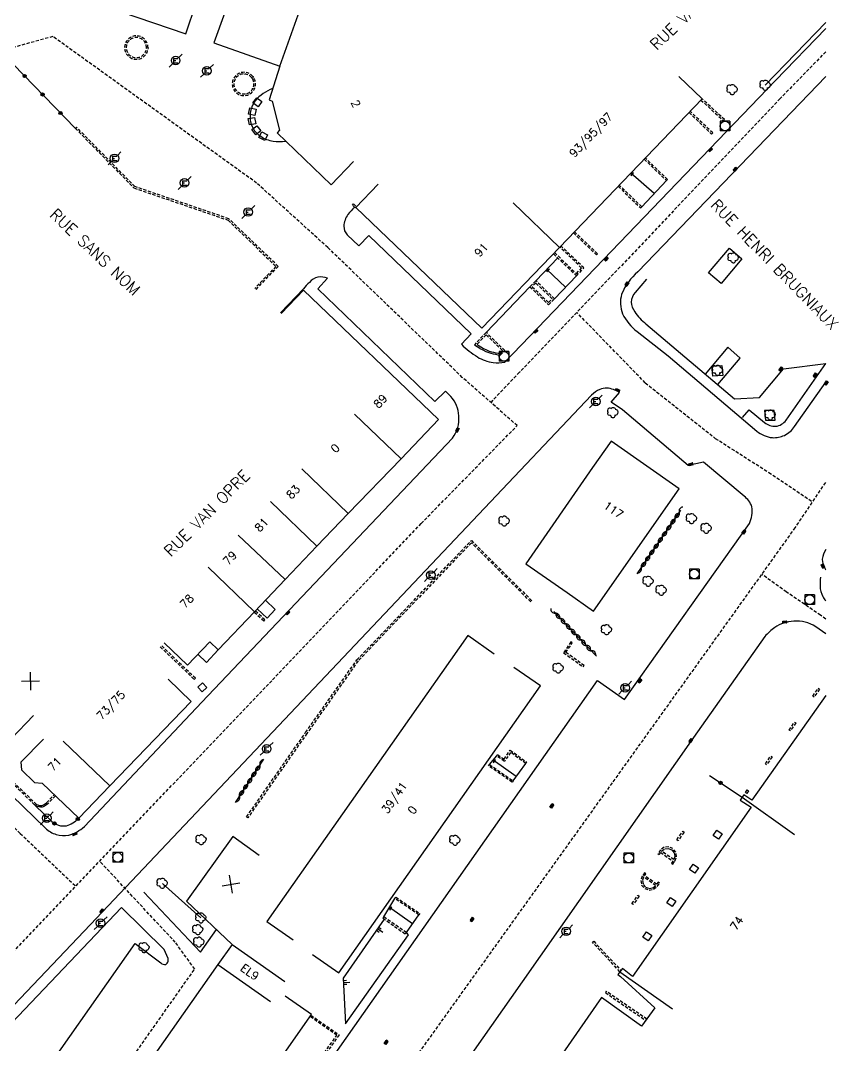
# Model space of a CAD drawing. Header units: millimetres. Extents: x 185000 to 186002, y 127000 to 128000.
# Drawn here: x 185875 to 186002, y 127699.4 to 127858.5 of the extents above; entities that cross this region are included whole.
import ezdxf
from ezdxf.enums import TextEntityAlignment as Align

# ---------------------------------------------------------------- set-up
doc = ezdxf.new("R2010")
doc.units = ezdxf.units.MM
doc.linetypes.add('DASHED', pattern=[0.75, 0.5, -0.25])
doc.layers.get('0').update_dxf_attribs({"linetype": 'CONTINUOUS'})
for name, color, linetype in [('W0001', 6, 'DASHED'), ('W0008', 7, 'CONTINUOUS'), ('W0100', 7, 'CONTINUOUS'), ('W0112', 1, 'DASHED'), ('W0211', 2, 'CONTINUOUS'), ('W0300', 7, 'CONTINUOUS'), ('W0302', 3, 'CONTINUOUS'), ('W0310', 3, 'CONTINUOUS'), ('W0322', 7, 'CONTINUOUS'), ('W0334', 7, 'CONTINUOUS'), ('W0400', 7, 'CONTINUOUS'), ('W0420', 7, 'CONTINUOUS'), ('W0471', 7, 'CONTINUOUS'), ('W0984', 7, 'CONTINUOUS'), ('W0989', 7, 'CONTINUOUS'), ('W0991', 7, 'CONTINUOUS'), ('W1102', 7, 'CONTINUOUS')]:
    doc.layers.add(name, color=color, linetype=linetype)
doc.styles.get("Standard").update_dxf_attribs({"font": 'romans.shx', "width": 0.85})

# ---------------------------------------------------------------- blocks, each defined once
blk = doc.blocks.new('t322o')
at = {"color": 0, "linetype": 'Continuous'}
for radius in [0.25, 0.150337]:
    blk.add_circle((0, 0), radius, dxfattribs=at)
blk = doc.blocks.new('t310o')
at = {"color": 0, "linetype": 'Continuous'}
for centre, start, end in [((-0.4999987064074958, 0.3750017247803044), 216.8699, 323.1304), ((0.5000012935925042, -0.3749982752196956), 36.8699, 143.1303)]:
    blk.add_arc(centre, 0.625, start, end, dxfattribs=at)
blk = doc.blocks.new('t211o')
at = {"color": 0, "linetype": 'Continuous'}
for p, q in [((-0.2886658000061288, 0.5), (-0.2886658000061288, 0)), ((0, 1), (0, 0)), ((0.2886658000061288, 0.5), (0.2886658000061288, 0))]:
    blk.add_line(p, q, dxfattribs=at)
blk = doc.blocks.new('T400')
for p, q in [((-0.15, 0.3), (0.15, 0.3)), ((-0.15, -0.25), (-0.15, 0.3)), ((-0.15, 0.15), (0.15, 0.15)), ((-0.15, 0), (0.15, 0)), ((0.15, 0.3), (0.15, -0.25)), ((-0.15, -0.15), (0.15, -0.15)), ((-0.15, -0.25), (-0.15, -0.3)), ((-0.15, -0.3), (0.15, -0.3)), ((0.15, -0.3), (0.15, -0.25))]:
    blk.add_line(p, q)
blk = doc.blocks.new('T420')
for p, q in [((0.7499999999708962, 0.75), (-0.7500000000291038, 0.75)), ((-0.7500000000291038, 0.75), (-0.7500000000291038, -0.75)), ((0.75, 0.75), (0.75, -0.75)), ((0.7499999999708962, -0.75), (-0.7500000000291038, -0.75))]:
    blk.add_line(p, q)
blk.add_ellipse((0, 0), major_axis=(-0.5303300858918937, 0.5303300858918937), ratio=0.9999999999925214, start_param=3.926990816990981, end_param=10.21017612417057)
blk = doc.blocks.new('T300')
for p, q in [((-0.7999991999999999, 0.5142852), (-0.8571420000000001, 0.3428568)), ((-0.8571420000000001, 0.3428568), (-0.8571420000000001, 0.1714284)), ((-0.8571420000000001, 0.1714284), (-0.7428564, 0.05714279999999999)), ((-0.6857135999999999, 0.6285708), (-0.7999991999999999, 0.5142852)), ((-0.7999991999999999, -0.05714279999999999), (-0.7428564, 0.05714279999999999)), ((-0.7428564, 0.05714279999999999), (-0.6857135999999999, 0.1142856)), ((-0.5714279999999999, 0.6857135999999999), (-0.6857135999999999, 0.6285708)), ((-0.4571423999999999, 0.6857135999999999), (-0.5714279999999999, 0.6857135999999999)), ((-0.285714, 0.6285708), (-0.4571423999999999, 0.6857135999999999)), ((-0.285714, 0.6285708), (-0.1714284, 0.7428564)), ((-0.2285712, 0.5714279999999999), (-0.285714, 0.6285708)), ((-0.1714284, 0.7428564), (-0.05714279999999999, 0.7999991999999999)), ((-0.05714279999999999, 0.7999991999999999), (0.05714279999999999, 0.7999991999999999)), ((0.05714279999999999, 0.7999991999999999), (0.2285712, 0.7428564)), ((0.2285712, 0.7428564), (0.3428568, 0.6285708)), ((0.3428568, 0.6285708), (0.3999996, 0.5142852)), ((0.4571423999999999, 0.4571423999999999), (0.3428568, 0.4571423999999999)), ((0.3999996, 0.5142852), (0.3999996, 0.4571423999999999)), ((0.5714279999999999, 0.3999996), (0.4571423999999999, 0.4571423999999999)), ((0.5714279999999999, 0.3999996), (0.6857135999999999, 0.285714)), ((0.6857135999999999, 0.285714), (0.7428564, 0.1714284)), ((0.7428564, 0.05714279999999999), (0.6857135999999999, -0.1714284)), ((0.7428564, 0.1714284), (0.7428564, 0.05714279999999999)), ((-0.7999991999999999, -0.1714284), (-0.7999991999999999, -0.05714279999999999)), ((-0.7999991999999999, -0.2285712), (-0.7999991999999999, -0.1714284)), ((-0.7428564, -0.3428568), (-0.7999991999999999, -0.2285712)), ((-0.6857135999999999, -0.3999996), (-0.7428564, -0.3428568)), ((-0.5142852, -0.4571423999999999), (-0.6857135999999999, -0.3999996)), ((-0.3999996, -0.4571423999999999), (-0.5142852, -0.4571423999999999)), ((-0.3999996, -0.4571423999999999), (-0.3428568, -0.4571423999999999)), ((-0.3428568, -0.4571423999999999), (-0.3428568, -0.3999996)), ((-0.3428568, -0.5142852), (-0.3428568, -0.4571423999999999)), ((-0.285714, -0.6285708), (-0.3428568, -0.5142852)), ((-0.1714284, -0.7428564), (-0.285714, -0.6285708)), ((-0.05714279999999999, -0.7999991999999999), (-0.1714284, -0.7428564)), ((0.05714279999999999, -0.7999991999999999), (-0.05714279999999999, -0.7999991999999999)), ((0.1714284, -0.7428564), (0.05714279999999999, -0.7999991999999999)), ((0.2285712, -0.6857135999999999), (0.1714284, -0.7428564)), ((0.285714, -0.4571423999999999), (0.2285712, -0.4571423999999999)), ((0.285714, -0.6285708), (0.2285712, -0.6857135999999999)), ((0.4571423999999999, -0.3999996), (0.285714, -0.4571423999999999)), ((0.3428568, -0.5142852), (0.285714, -0.6285708)), ((0.3428568, -0.5142852), (0.3428568, -0.4571423999999999)), ((0.5714279999999999, -0.3428568), (0.4571423999999999, -0.3999996)), ((0.6285708, -0.285714), (0.5714279999999999, -0.3428568)), ((0.6857135999999999, -0.1714284), (0.6285708, -0.285714))]:
    blk.add_line(p, q)
blk = doc.blocks.new('T471')
for p, q in [((-0.333334, 0.333334), (-0.333334, -0.333334)), ((-0.333334, 0.333334), (0.333334, 0.333334)), ((-0.333334, 0), (0, 0)), ((0.500001, 0.500001), (1.000002, 1.000002)), ((-0.500001, -0.500001), (-1.000002, -1.000002)), ((-0.333334, -0.333334), (0.333334, -0.333334))]:
    blk.add_line(p, q)
blk.add_ellipse((0, 0), major_axis=(0.4714054636000732, 0.4714054636000732), ratio=1, start_param=5.497787143782138, end_param=11.78097245096172)
blk = doc.blocks.new('t112o')
at = {"color": 0, "linetype": 'Continuous'}
for p, q in [((-0.5, 0.5), (0.5, 0.5)), ((-0.5, -0.5), (-0.5, 0.5)), ((0.5, 0.5), (0.5, -0.5)), ((0.5, -0.5), (-0.5, -0.5))]:
    blk.add_line(p, q, dxfattribs=at)
blk = doc.blocks.new('t991o')
at = {"color": 0, "linetype": 'Continuous'}
for p, q in [((-1, 1), (1, -1)), ((-1, -1), (1, 1))]:
    blk.add_line(p, q, dxfattribs=at)

msp = doc.modelspace()

# ---------------------------------------------------------------- linework, layer by layer
at = {"layer": 'W0001'}
for points in [[(185824.6780115964, 127662.2514595553), (185889.344916495, 127730.1468498421), (185914.1517971923, 127756.1462004184), (185937.2083161956, 127780.3961756451), (185952.1165881454, 127795.5976536214), (185943.6061988683, 127803.0777450916), (185922.7225466415, 127823.225733737), (185911.6771456772, 127833.2394060082), (185880.0498799115, 127855.9812975061), (185864.2966031703, 127851.577695545)], [(186000, 127853.5927092385), (185992.9181782113, 127846.3295660811), (185968.111297514, 127820.2095679868), (185952.478735743, 127803.861947128), (185948.017864883, 127799.2001709582)], [(185972.00277106, 127802.2164794129), (185961.3674055449, 127813.1571993067)], [(185972.00277106, 127802.2164794129), (185982.872671217, 127793.6182837222), (185991.1760596292, 127788.3386970384), (185997.9776287529, 127783.7670564139)], [(185814.2745725159, 127790.5872458623), (185817.5947606058, 127787.8001969242), (185845.0945825431, 127761.4567521411), (185874.9811812151, 127732.3130173055), (185883.594462399, 127724.1093052003)], [(185759.8141832448, 127445.181464976), (185782.1824321813, 127475.760158955), (185800.5609243175, 127502.0728586523), (185808.994355246, 127514.9509821842), (185815.9161312525, 127525.0467831053), (185846.546984337, 127568.132826782), (185868.5057241369, 127600.0101494098), (185877.1778374216, 127612.7292779831), (185899.2161380069, 127645.0040657162), (185918.5493718892, 127672.6681705489), (185995.121286389, 127779.5174638442), (186000, 127786.7758882448)], [(186000, 127765.578495938), (185999.1775064204, 127766.1644210781), (185993.893521895, 127769.7847105759), (185990.0964842774, 127772.5057996056)], [(185877.4859319805, 127676.4217175965), (185902.0659114295, 127711.2590043557), (185899.056498454, 127715.4075779743), (185887.3153452094, 127728.0159525188)]]:
    msp.add_lwpolyline(points, dxfattribs=at)
at = {"layer": 'W0008', "flags": 128}
for points in [[(185926.8619107067, 127829.5120404309, 0.03802669625570951), (185925.8591, 127828.3428, 0.1549), (185925.2135, 127826.5526, 0.1999), (185925.7351, 127825.2094), (185927.5529, 127823.5071), (185929.1179, 127825.106), (185944.9862, 127809.8543), (185943.4639, 127808.2076, 0.0501), (185945.9629, 127806.2409, 0.1059), (185948.3842, 127805.3783, 0.0488), (185950.1858, 127805.4199), (185992.2146, 127849.1519), (186000, 127857.2385354988)], [(186000, 127849.7545655326), (185970.8447, 127819.4586, 0.117), (185968.3264, 127815.9775, 0.1679), (185968.4825, 127812.9437, 0.1193), (185970.7572, 127810.1947), (185975.5457421199, 127806.4016588259)], [(185914.177, 127847.9229, 0.1204), (185911.4461, 127845.9866, 0.1237), (185910.7009, 127844.0597, 0.138), (185910.9699, 127842.0125, 0.1384), (185912.31, 127840.484, 0.1101), (185914.2319, 127839.7339, 0.0592), (185916.1789, 127839.7484)], [(185820.0709, 127790.1182), (185878.8916, 127733.1119, 0.1182), (185880.5783, 127732.1492, 0.1232), (185882.5088, 127732.0348, 0.1095), (185884.9468, 127733.3732), (185903.185, 127752.6767), (185942.0614, 127793.6654, 0.2067), (185943.0381, 127797.0925, 0.1788), (185941.8253, 127800.1067), (185940.9976, 127800.9367), (185939.3226, 127799.3428), (185921.2043, 127816.832), (185922.7024, 127818.4539, 0.12), (185921.1528, 127818.6391, 0.1325), (185919.8786, 127817.8253, 0.0225), (185918.9291, 127816.7981), (185915.3834231297, 127813.0920085275)], [(185975.5457421199, 127806.4016588259), (185989.3028, 127794.7497, 0.1557), (185991.7284, 127793.7289, 0.131), (185993.5965, 127794.0792, 0.1264), (185995.1838, 127795.4634), (186000, 127802.3193085111)], [(185968.4598, 127798.0313), (185966.7301, 127799.2199), (185967.9847, 127800.7258, 0.1166), (185966.0277, 127801.4254, 0.102), (185964.9576, 127801.211, 0.1059), (185963.6572, 127800.2942), (185946.1225, 127781.7768), (185885.8883, 127718.1782), (185829.4436, 127658.837, 0.1269000000008224), (185828.2723, 127657.0244, 0.1006772738097678), (185828.525, 127655.0219, 0.1427), (185829.1485, 127654.161), (185855.1037530146, 127635.7297082341)], [(185855.1037530146, 127635.7297082341), (185871.0425, 127624.3179, 0.1674), (185873.3683, 127623.8493, 0.0304), (185875.5535, 127624.1423), (185892.0899, 127647.7035), (185893.3051, 127646.8366), (185894.256, 127646.8208), (185895.8577, 127649.073), (185895.8342, 127649.0699), (185894.6523, 127656.5109), (185964.5826, 127756.028), (185968.7991, 127753.0853), (185988.1628, 127780.3818, 0.1504), (185988.5634, 127782.9906, 0.1435), (185987.338, 127784.6527), (185981.013, 127789.939), (185978.6665, 127789.3908), (185968.4598, 127798.0313)], [(186000, 127776.375651344, 0.1201471085901689), (185999.4777, 127774.8808, 0.1531), (185999.9517, 127773.2866, 0.004559583881265134), (186000, 127773.2173187946)], [(185999.1859, 127772.0526, 0.0393), (185999.1261, 127770.6725, 0.1046), (185999.5645, 127769.0482, 0.05556165862529513), (186000, 127768.3950860021)], [(186000, 127763.2760140221), (185998.4722, 127764.371, 0.1705), (185995.034, 127765.2325, 0.1339), (185992.0979, 127764.2698, 0.0516), (185990.5616, 127762.8715), (185979.4996, 127747.1949), (185952.8829, 127709.2513), (185921.6441, 127664.7926), (185888.4681, 127617.6328, 0.1845), (185887.748, 127614.7063, 0.1781), (185888.8752, 127612.4767), (185906.036445741, 127597.2720714453)], [(185869.8280477329, 127682.5518000362), (185892.8016, 127715.2026), (185896.8225, 127712.2109, 0.223), (185897.5744, 127711.9698, 0.2243), (185897.938, 127712.4596, 0.1711), (185897.9333, 127712.8926), (185897.3469, 127714.2851), (185890.6995, 127720.7867), (185861.5948, 127690.2312), (185861.5832, 127689.4822)]]:
    msp.add_lwpolyline(points, format="xyb", dxfattribs=at)
msp.add_lwpolyline([(185894.1492, 127723.1855), (185902.9747, 127713.8825), (185905.4253353285, 127717.4021652656)], dxfattribs=at)
at = {"layer": 'W0100'}
for p, q in [((185971.461698171, 127829.5571825656), (185975.2945301305, 127833.618392627)), ((185955.017, 127818.0759), (185958.4161204108, 127821.6123995568)), ((185957.9104, 127815.2783), (185961.3168, 127818.8244)), ((185947.8294, 127742.9934), (185948.9359, 127744.3269)), ((185951.503, 127740.4435), (185953.4366, 127743.1518)), ((185931.403, 127719.3688), (185933.1506, 127722.2066)), ((185934.9153, 127716.9069), (185936.8591, 127719.6824))]:
    msp.add_line(p, q, dxfattribs=at)
at = {"layer": 'W0100', "flags": 128}
for points in [[(185882.0794692513, 127868.0431197337), (185880.4622, 127863.3119), (185890.6396, 127859.8068), (185900.6837, 127856.3996), (185902.3009692513, 127861.1308197337)], [(185906.72624007, 127859.7055020356), (185905.0603, 127854.9912), (185915.2881, 127851.3769), (185913.6101, 127846.135), (185914.0872, 127845.9421), (185915.2063, 127841.4365), (185914.8578, 127841.0223), (185923.2595, 127832.9643), (185926.7204528921, 127836.5728738289)], [(185930.5367423487, 127833.0652083936), (185927.0752, 127829.4572), (185946.6344, 127810.692), (185958.7088, 127823.2544), (185980.8122, 127846.2949), (185977.2040525389, 127849.7562973911)], [(185897.3271400856, 127761.8986510365), (185900.9349160707, 127758.4368664618), (185904.3967006454, 127762.0446424469), (185905.6955, 127760.7984), (185911.3485, 127766.6898), (185916.1014, 127771.7377), (185921.0385, 127776.8775), (185925.9056, 127781.9393), (185934.0876, 127790.4555), (185939.9292, 127796.5284), (185918.9538, 127816.5959), (185915.4973203514, 127812.9830412373)], [(185959.8787565431, 127769.6931750428), (185963.9727, 127766.8227), (185977.2577, 127785.7701), (185966.6867, 127793.1706), (185963.8191802408, 127789.0745860314)], [(185948.5720728594, 127760.138673754), (185944.4822706206, 127763.0150460608), (185913.2768270505, 127718.6452359808), (185917.3666292893, 127715.7688636739)], [(185871.2262343719, 127756.2444198983), (185867.754, 127752.6467), (185873.5969434422, 127747.0075536443), (185877.0691778141, 127750.6052735426)], [(185878.5766428141, 127746.9366898538), (185875.088884162, 127743.3540177247), (185875.1826, 127742.1514), (185877.1945, 127740.1928), (185878.3992, 127740.1314), (185884.1018, 127734.6692), (185888.9084, 127739.7124), (185901.5354, 127752.7644), (185897.9418434174, 127756.2409429795)], [(186000, 127753.6866131915), (185988.5300890566, 127737.471671935), (185987.2909, 127738.3169), (185987.0166, 127737.9226), (185986.7142, 127737.4714), (185988.4259, 127736.378), (185970.0259, 127710.1132), (185968.4497, 127711.3449), (185968.0596, 127710.8393), (185967.7402, 127710.4228), (185968.1364720516, 127710.1178927008), (185973.4856988477, 127705.2269120963), (185971.4349, 127702.373), (185965.2183, 127706.8402), (185956.5955846976, 127694.4999691809), (185947.4622, 127681.5686), (185951.5419463917, 127678.6779825263)], [(185912.0600920547, 127728.9051956855), (185907.9963, 127731.8182), (185900.8024738853, 127721.7824395781), (185907.8740275714, 127715.0819694598), (185905.6801, 127711.9795), (185879.3741, 127674.5447), (185872.9884, 127679.0492), (185870.4671725549, 127675.4750403605), (185858.4866, 127686.8654), (185832.1998, 127659.2165), (185832.4158, 127656.8207), (185847.155, 127646.2272), (185850.0731257508, 127650.2873160208)]]:
    msp.add_lwpolyline(points, dxfattribs=at)
at = {"layer": 'W0100'}
for points in [[(185973.3781141507, 127831.5877875963), (185969.7605, 127834.77465), (185969.7857710831, 127834.3754490827), (185970.1597009173, 127834.7999210831), (185969.7605, 127834.77465)], [(185959.6136, 127817.05135), (185956.7165602054, 127819.8441497784), (185956.7238871274, 127819.4442168888), (185957.116493095, 127819.8514767004), (185956.7165602054, 127819.8441497784)], [(185963.8191802408, 127789.0745860314), (185953.4624255495, 127774.1438989666), (185959.8787565431, 127769.6931750428)], [(185905.6955, 127760.7984), (185903.8736, 127758.8229), (185902.5364502233, 127760.1059409898)], [(185920.351183421, 127713.5383212441), (185924.4432, 127710.6651), (185955.714, 127755.2007), (185951.621983421, 127758.0739212441)], [(185951.9878683761, 127741.1226316834), (185948.38265, 127743.66015), (185948.4511489834, 127743.2660587805), (185948.7767412195, 127743.7286489834), (185948.38265, 127743.66015)], [(185935.8872, 127718.29465), (185932.2768, 127720.7877), (185932.3488303671, 127720.394238914), (185932.670261086, 127720.8597303672), (185932.2768, 127720.7877)], [(185888.769697859, 127668.059979489), (185892.8656, 127665.1923), (185920.1823, 127704.2087), (185916.086397859, 127707.076379489)]]:
    msp.add_lwpolyline(points, dxfattribs=at)
at = {"layer": 'W0112'}
for points in [[(185894.821695103, 127854.2018730683), (185894.8087168364, 127854.0338120521, -43.10408002614923)], [(185911.098354958, 127849.7514436121), (185911.2037275403, 127849.6084046629, -40.618751457211)]]:
    msp.add_lwpolyline(points, format="xyb", close=True, dxfattribs=at)
for points in [[(185894.571974692, 127854.2151321771), (185894.5599214811, 127854.0590500955, -40.02434600880297), (185894.571974692, 127854.2151321771, -40.02434600880297)], [(185910.9008639603, 127849.5980222096), (185910.9986576419, 127849.4652713065, -37.70175598951805), (185910.9008639603, 127849.5980222096, -37.70175598951805)]]:
    msp.add_lwpolyline(points, format="xyb", dxfattribs=at)
for points in [[(185980.6390899989, 127846.114450794), (185984.1433474052, 127842.8947083635), (185984.312492733, 127843.0788003462), (185980.8122, 127846.2949)], [(185978.7939986911, 127844.1911346401), (185982.3035939173, 127840.8242811811), (185982.4766637868, 127841.0046885542), (185978.9670685607, 127844.3715420131)], [(185911.591836806, 127816.7194796865), (185915.0238223725, 127820.3067361983), (185907.3736048761, 127827.6979383643), (185892.7804975905, 127832.6846473604), (185883.7240587452, 127841.8948821147), (185883.5458, 127841.7196), (185892.6437, 127832.4672), (185907.24, 127827.4794), (185914.6712, 127820.2998), (185911.4111938679, 127816.892303669)], [(185971.8350581147, 127836.9371614798), (185975.2945301305, 127833.618392627), (185975.4676, 127833.7988), (185972.0081279842, 127837.1175688528)], [(185967.796244351, 127832.7271173905), (185971.2886283014, 127829.3767751926), (185971.461698171, 127829.5571825656), (185967.9693142205, 127832.9075247635)], [(185927.0752, 127829.4572), (185926.986, 127829.3922), (185926.545, 127829.8181), (185926.7186, 127829.998), (185927.1730598447, 127829.5592005262)], [(185960.8599779923, 127825.4967797484), (185964.4242279207, 127822.0774944956), (185964.5972977902, 127822.2579018686), (185961.0330478618, 127825.6771871214)], [(185957.7478990216, 127822.2546631642), (185961.3168, 127818.8244), (185962.4759, 127820.06), (185958.9183618402, 127823.4728464643)], [(185957.9211401833, 127822.4349060556), (185961.3075986453, 127819.1799982312), (185962.1244284495, 127820.0507383796), (185958.7452919706, 127823.2924390913)], [(185954.2198569437, 127768.2428544679), (185945.0092466826, 127777.4208402124), (185927.4268296452, 127759.0674233496), (185919.4896998862, 127747.8316942826), (185910.3142075397, 127734.7239337847), (185910.1094, 127734.8673), (185919.2852, 127747.9755), (185927.2334, 127759.2269), (185945.0051, 127777.7779), (185954.3963197292, 127768.4199445166)], [(185911.3209465499, 127766.6605363798), (185912.8049218251, 127765.2632848326), (185912.9763, 127765.4453), (185911.4923247248, 127766.8425515472)], [(185896.7230397688, 127761.2690744212), (185902.0067107713, 127756.1992112007), (185902.1798, 127756.3796), (185896.8961289976, 127761.4494632204)], [(185880.4651987203, 127738.1524959545), (185879.2474, 127736.8811), (185879.0811, 127736.7521), (185878.9124, 127736.6307), (185878.7387, 127736.5245), (185878.5576, 127736.4413), (185878.3667, 127736.3887), (185878.1215, 127736.3736), (185877.8705, 127736.4091), (185877.6258, 127736.4896), (185877.3996, 127736.6097), (185877.2041, 127736.764), (185869.9354, 127743.7621)], [(185870.1087925655, 127743.9421972466), (185877.3686357635, 127736.9526243265), (185877.5367695607, 127736.8199233296), (185877.7241920207, 127736.7204121119), (185877.9275143899, 127736.6535242871), (185878.1314227095, 127736.6246846642), (185878.325369347, 127736.6366283601), (185878.4716507377, 127736.6769342855), (185878.6209027827, 127736.7455028671), (185878.7739890375, 127736.8390996447), (185878.9314237807, 127736.9523929334), (185879.0796073684, 127737.0673399138), (185880.2846575236, 127738.3254262187)], [(185968.0659690868, 127710.8475548328), (185963.8136, 127715.4073), (185963.9965, 127715.5778), (185968.2207233969, 127711.0481284785)], [(185972.235152819, 127703.4866397911), (185965.9467, 127707.8165), (185965.805, 127707.6106), (185972.0892328076, 127703.2835760503)], [(185920.1079650339, 127704.1025274838), (185924.4656, 127701.0516), (185917.2131, 127690.7442), (185917.0086404082, 127690.888062001), (185924.1169419406, 127700.9905242161), (185919.9645810594, 127703.8977323768)]]:
    msp.add_lwpolyline(points, dxfattribs=at)
for points in [[(185956.9895, 127814.337), (185957.9104, 127815.2783), (185955.017, 127818.0759), (185954.1072, 127817.1446)], [(185956.9852475643, 127814.6901442029), (185957.5558372008, 127815.2733736794), (185955.0220266663, 127817.7232901621), (185954.460982873, 127817.1489880246)], [(185945.9094, 127807.8564), (185946.3434, 127807.5829), (185946.7847, 127807.3291), (185947.2368, 127807.1047), (185947.7034, 127806.9194), (185948.0483, 127806.8148), (185948.4007, 127806.7303), (185948.7587, 127806.6609), (185949.1204, 127806.6016), (185949.484, 127806.5473), (185950.1872, 127807.2466), (185947.2981, 127810.0562), (185945.4791, 127808.1396)], [(185946.0447772108, 127808.0665882798), (185946.4724148622, 127807.7970977321), (185946.9027035894, 127807.549630524), (185947.3386847142, 127807.3332311336), (185947.7859580082, 127807.1556063128), (185948.1137819058, 127807.0561850901), (185948.4536612743, 127806.9746873415), (185948.8027217274, 127806.9070203151), (185949.1590882241, 127806.8485947324), (185949.3967448474, 127806.813103108), (185949.8306571324, 127807.2446088828), (185947.3052265936, 127809.7005465942), (185945.8660891608, 127808.1841910122)], [(185960.4587859184, 127762.0204686166), (185959.3301083036, 127760.3431314285), (185962.3834245317, 127758.1470439391), (185962.5294, 127758.35), (185959.6728, 127760.4046), (185960.6662, 127761.8809)], [(185997.9872, 127753.6129), (185998.848, 127754.8331), (185999.0523, 127754.689), (185998.1915, 127753.4688)], [(185994.314, 127748.356), (185995.1769, 127749.5942), (185995.382, 127749.4512), (185994.5191, 127748.2131)], [(185949.0783918761, 127744.5323168086), (185950.074020672, 127743.8416770501), (185951.0434279263, 127745.2385157368), (185953.5855536801, 127743.3525804801), (185953.4366, 127743.1518), (185951.1017, 127744.884), (185950.1369, 127743.4938), (185948.9359, 127744.3269)], [(185947.8294, 127742.9934), (185951.503, 127740.4435), (185951.3604, 127740.2381), (185947.6869, 127742.788)], [(185991.6982, 127744.1726), (185990.8402, 127742.9575), (185990.636, 127743.1016), (185991.494, 127744.3168)], [(185987.5382, 127738.6585), (185987.8132, 127739.0588), (185988.0192, 127738.9172), (185987.7443, 127738.517)], [(185978.0197, 127732.4958), (185977.0838, 127731.1772), (185976.8799, 127731.3219), (185977.8158, 127732.6405)], [(185974.3904971151, 127729.3494394173), (185976.3013428515, 127728.0198040477), (185976.070218064, 127727.6822365493), (185976.2765, 127727.541), (185976.6085, 127728.0259), (185976.8488, 127728.692), (185976.7371, 127729.3912), (185976.3012, 127729.9493), (185975.6499, 127730.2271), (185974.9454, 127730.1555), (185974.3634, 127729.7521), (185973.9662, 127729.1726), (185974.1724106604, 127729.0312594059)], [(185974.5318394458, 127729.5556526112), (185974.5436115869, 127729.5728277264), (185975.0348242739, 127729.9133005751), (185975.6110794968, 127729.9718667553), (185976.1438410947, 127729.7446271239), (185976.5003985734, 127729.2881124902), (185976.5917625611, 127728.7162082811), (185976.4204745054, 127728.2414060592)], [(185971.8881, 127726.2055), (185971.5151, 127725.6789), (185971.2921, 127724.9947), (185971.4355, 127724.2895), (185971.9081, 127723.7468), (185972.5869, 127723.5078), (185973.2953, 127723.6347), (185973.8489, 127724.0944), (185974.1898, 127724.5888), (185973.9839840572, 127724.730714755), (185973.7684290756, 127724.4180999621), (185971.8698116821, 127725.7471612113), (185972.092107643, 127726.0609978146)], [(185973.611858121, 127724.2225198319), (185971.7322171882, 127725.5382972682), (185971.5502235707, 127724.9799114697), (185971.6673443666, 127724.403945045), (185972.0533270036, 127723.9607102226), (185972.6077270922, 127723.7655104271), (185973.1863154868, 127723.8691564848)], [(185933.2912, 127722.4132), (185936.9998, 127719.8891), (185936.8591, 127719.6824), (185933.1506, 127722.2066)], [(185969.9352, 127721.4103), (185970.8437, 127722.7016), (185971.0482, 127722.5577), (185970.1396, 127721.2665)], [(185931.2595, 127719.1641), (185934.7718, 127716.7022), (185934.9153, 127716.9069), (185931.403, 127719.3688)]]:
    msp.add_lwpolyline(points, close=True, dxfattribs=at)
at = {"layer": 'W0211'}
for points in [[(185931.4969293021, 127718.9976770866), (185925.1329, 127709.8636), (185925.4715, 127702.7517)], [(185925.4715, 127702.7517), (185935.2252, 127716.5885), (185934.9153, 127716.9069)]]:
    msp.add_lwpolyline(points, dxfattribs=at)
at = {"layer": 'W0302', "flags": 128}
for points in [[(186000, 127858.1393598524), (185990.6341, 127848.4033)], [(185897.0511, 127724.5562), (185903.0403474741, 127719.2013063497)]]:
    msp.add_lwpolyline(points, dxfattribs=at)
at = {"layer": 'W0310'}
for p, q in [((185970.7413, 127772.6013), (185977.5013, 127782.4499)), ((185964.4213, 127759.8274), (185957.798243516, 127766.7258952137))]:
    msp.add_line(p, q, dxfattribs=at)
at = {"layer": 'W0310', "flags": 128}
msp.add_lwpolyline([(185908.3798, 127737.1275), (185912.7954, 127743.8165)], dxfattribs=at)
at = {"layer": 'W0322'}
msp.add_line((185981.9648015994, 127741.3012564869), (185987.0166, 127737.9226), dxfattribs=at)
at = {"layer": 'W0322', "flags": 128}
msp.add_lwpolyline([(185883.5458, 127841.7196), (185873.9103, 127851.6726), (185866.6903, 127844.1383), (185867.9722908808, 127837.2282011198)], dxfattribs=at)
msp.add_lwpolyline([(185877.3642, 127736.5785), (185879.9065, 127734.1468, 0.2299), (185882.1438, 127733.5053, 0.1295), (185884.0274, 127734.6481)], format="xyb", dxfattribs=at)
at = {"layer": 'W0334', "flags": 128}
msp.add_lwpolyline([(185987.0075, 127821.465), (185983.7594, 127817.6628), (185981.8332, 127819.3166), (185985.0813, 127823.1188)], close=True, dxfattribs=at)
for points in [[(185972.1679, 127818.3252), (185970.4428, 127816.2612, 0.166), (185969.8276, 127814.7747, 0.1463), (185970.3658, 127813.2562, 0.0743), (185972.1038, 127811.3826), (185985.8491, 127799.7463), (185989.7058, 127799.9623), (185993.4398, 127804.4023), (186000, 127805.231847871)], [(185987.0936, 127796.8624), (185988.1371, 127798.0381), (185990.5254, 127796.0633, 0.1943), (185992.2518, 127795.4868, 0.2117), (185993.8462, 127796.4391), (186000, 127805.2249508124)]]:
    msp.add_lwpolyline(points, format="xyb", dxfattribs=at)
for points in [[(185947.2981, 127810.0562), (185954.1072, 127817.1446)], [(185983.2485170198, 127801.9478644426), (185986.7248, 127806.0542), (185984.8254, 127807.7418), (185981.3098465333, 127803.5890764483)], [(185990.4823, 127797.9485), (185990.672, 127796.4206), (185992.1799, 127796.4358), (185992.0059, 127797.9244), (185990.4823, 127797.9485)], [(185911.7862600526, 127767.1547306674), (185913.3025, 127765.7271), (185914.5731, 127767.0447), (185913.0409574939, 127768.4873038783)]]:
    msp.add_lwpolyline(points, dxfattribs=at)
at = {"layer": 'W0334'}
msp.add_lwpolyline([(185982.4985, 127803.2577), (185982.3187, 127804.7931), (185983.8744, 127804.9118), (185984.0542, 127803.3764)], close=True, dxfattribs=at)
at = {"layer": 'W1102'}
for p, q in [((185915.2881, 127851.3769), (185918.6199801399, 127860.8055040713)), ((185958.7088, 127823.2544), (185951.4990843415, 127830.1840464646)), ((185934.0876, 127790.4555), (185926.8764550181, 127797.3836590665)), ((185925.9056, 127781.9393), (185918.6972584051, 127788.8703757787)), ((185921.0385, 127776.8775), (185913.8266543461, 127783.8049297011)), ((185916.1014, 127771.7377), (185908.820793304, 127778.5928269965)), ((185911.3485, 127766.6898), (185904.1329480299, 127773.6133691494)), ((185888.9084, 127739.7124), (185881.6695676333, 127746.6116250265)), ((185987.0166, 127737.9226), (185995.1805650357, 127732.1476822607)), ((185907.8740275714, 127715.0819694598), (185916.038806818, 127709.3082029373)), ((185905.6801, 127711.9795), (185913.8448792465, 127706.2057334776)), ((185968.0596, 127710.8393), (185976.249773906, 127705.1016130627))]:
    msp.add_line(p, q, dxfattribs=at)

# ---------------------------------------------------------------- block references
at = {"layer": 'W0112'}
for p, rotation in [((185911.8014, 127845.7627), 233.3665443277709), ((185911.0156, 127844.3255), 77.9741036229598), ((185910.9767000001, 127842.8372), 101.0534001299655), ((185911.6222, 127841.431), 307.8000086318057), ((185912.7162, 127840.5126), 152.8391705794689), ((185903.2604, 127754.9672), 313.1575959975973), ((185983.2533, 127732.1330000001), 235.3126689842693), ((185979.5495, 127726.8595), 235.5116567851998), ((185976.0554, 127721.6663), 55.48388075535434), ((185972.3127, 127716.3253), 55.31266898429678)]:
    msp.add_blockref('t112o', p, dxfattribs=dict(at, rotation=rotation))
at = {"layer": 'W0211'}
for p, rotation in [((185930.4387497811, 127717.4789076314), 235.1337313056943), ((185925.1670726319, 127709.14584353), 272.7258133972791)]:
    msp.add_blockref('t211o', p, dxfattribs=dict(at, rotation=rotation))
at = {"layer": 'W0300'}
for p in [(185985.5168, 127847.7345), (185990.6341, 127848.4033), (185985.675, 127821.6232), (185983.2325250331, 127804.1682529846), (185966.9933796973, 127797.6183047889), (185991.4278, 127797.2572), (185950.1244, 127780.7681), (185979.1948, 127781.1674), (185981.4832, 127779.6473), (185972.4628, 127771.4373), (185974.5064, 127770.0375), (185966.0012, 127763.9124), (185958.5014, 127757.9539), (185903.0792, 127731.316), (185942.4895, 127731.2433), (185897.0511, 127724.5562), (185903.0403474741, 127719.2013063497), (185902.5642139974, 127717.3534564213), (185902.7399, 127715.4372), (185894.2316, 127714.592)]:
    msp.add_blockref('T300', p, dxfattribs=at)
at = {"layer": 'W0310'}
for p, rotation in [((185977.2775412474, 127782.1239073297), 55.53460861847203), ((185975.9702929979, 127780.2193858638), 55.53460861847203), ((185976.6239171226, 127781.1716465967), 55.53460861847203), ((185975.3166688732, 127779.2671251308), 55.53460861847203), ((185974.0094206237, 127777.3626036648), 55.53460861847203), ((185974.6630447484, 127778.3148643978), 55.53460861847203), ((185972.7021723742, 127775.4580821989), 55.53460861847203), ((185973.3557964989, 127776.4103429319), 55.53460861847203), ((185972.0485482495, 127774.5058214659), 55.53460861847203), ((185971.3949241247, 127773.553560733), 55.53460861847203), ((185958.0220539626, 127766.4927769701), 133.8330263588118), ((185958.8219597173, 127765.6596048488), 133.8330263588118), ((185959.6218654719, 127764.8264327275), 133.8330263588118), ((185960.4217712266, 127763.9932606063), 133.8330263588118), ((185961.2216769813, 127763.160088485), 133.8330263588118), ((185962.021582736, 127762.3269163638), 133.8330263588118), ((185962.8214884906, 127761.4937442425), 133.8330263588118), ((185963.6213942453, 127760.6605721213), 133.8330263588118), ((185911.5613453721, 127741.9470844266), 56.57005783208252), ((185912.1976544465, 127742.9110013119), 56.57005783208252), ((185910.9250362977, 127740.9831675413), 56.57005783208252), ((185909.6524181488, 127739.0553337706), 56.57005783208252), ((185910.2887272233, 127740.019250656), 56.57005783208252), ((185909.0161090744, 127738.0914168853), 56.57005783208252)]:
    msp.add_blockref('t310o', p, dxfattribs=dict(at, rotation=rotation))
at = {"layer": 'W0322'}
for p, rotation in [((185875.6747504768, 127849.8500089984), 134.0714032624348), ((185878.4569676284, 127846.9761148248), 134.0714032624348), ((185881.23918478, 127844.1022206511), 134.0714032624348), ((185983.6916803883, 127740.1463152641), 326.2252868248059), ((185880.2923537155, 127733.8590667554), 328.4696122405642), ((185883.9182278368, 127734.5390016433), 43.95814430950991)]:
    msp.add_blockref('t322o', p, dxfattribs=dict(at, rotation=rotation))
at = {"layer": 'W0400'}
for p, rotation in [((185982.1095999999, 127838.3986999999), 315.148461488729), ((185985.964, 127835.3721), 316.4130384154758), ((185965.9192, 127821.465), 316.1579800675632), ((185969.1561, 127817.5722000001), 329.2058100523861), ((185955.0263, 127810.2407), 136.1002007722845), ((185993.0611, 127804.3823), 320.2048232366454), ((185998.3739, 127803.4356), 325.1562964256013), ((186000.1001, 127802.213), 324.2226232258124), ((185967.7357, 127801.0755), 62.48544640605748), ((185942.8397, 127794.9247), 336.1970363436363), ((185979.0836, 127789.5956), 104.4688334533554), ((185987.3042, 127779.0622), 144.692170470234), ((185999.5617, 127773.7876), 22.42442122799174), ((185916.5066, 127766.5329), 136.7998249278722), ((185993.658, 127765.1165), 90), ((185971.1745, 127756.007), 324.7227550006909), ((185979.0619, 127746.7186), 325.2205695325197), ((185957.5018, 127736.5676), 146.415438033138), ((185883.4281, 127732.2001), 291.1272018640266), ((185887.6834, 127720.2633), 316.3193269259403), ((185945.1191, 127718.955), 324.2720502083459), ((185931.7607, 127699.8865), 148.1971309068845)]:
    msp.add_blockref('T400', p, dxfattribs=dict(at, rotation=rotation))
at = {"layer": 'W0420'}
for p in [(185984.3957, 127842.0762), (185950.071, 127806.331), (185979.6, 127772.5586), (185997.5073, 127768.574), (185890.091, 127728.5806), (185969.4175, 127728.5156)]:
    msp.add_blockref('T420', p, dxfattribs=at)
at = {"layer": 'W0471'}
for p in [(185899.1152, 127852.238), (185903.9631, 127850.655), (185889.6248, 127837.069), (185900.4948, 127833.25), (185910.3757, 127828.7411), (185964.3228, 127799.3402), (185938.7247, 127772.3989), (185968.8868, 127754.9111), (185913.2356, 127745.4341), (185879.1106, 127734.6599), (185887.4614, 127718.3743), (185959.7223, 127717.1145)]:
    msp.add_blockref('T471', p, dxfattribs=at)
at = {"layer": 'W0991'}
for p, rotation in [((185876.5782701533, 127755.9432506493), 316.0168433792725), ((185907.7004168778, 127724.4123840831), 54.36631782581011)]:
    msp.add_blockref('t991o', p, dxfattribs=dict(at, rotation=rotation))

# ---------------------------------------------------------------- texts
at = {"layer": 'W0984'}
msp.add_text('EL9', height=1.25, rotation=324.7337589257251, dxfattribs=at).set_placement((185910.615363927, 127710.7868470212), align=Align.MIDDLE)
at = {"layer": 'W0989'}
for s, rotation, p in [('RUE VAN OPRE', 43.5364016869452, (185979.552005928, 127860.4497102826)), ('RUE HENRI BRUGNIAUX', 314.1891787185203, (185992.0856179649, 127820.6050538363)), ('RUE SANS NOM', 316.3904490599099, (185886.6153681965, 127822.5355954054)), ('RUE VAN OPRE', 45.25513724934623, (185903.962552501, 127782.0161554958))]:
    msp.add_text(s, height=1.75, rotation=rotation, dxfattribs=at).set_placement(p, align=Align.MIDDLE)
at = {"layer": 'W0991'}
for s, rotation, p in [('2', 293.4093207304899, (185927.0741650556, 127845.5476260585)), ('93/95/97', 46.18917871696677, (185963.6266493162, 127840.6590255649)), ('91', 46.13475307426086, (185946.5433416903, 127822.8633994949)), ('89', 46.11216159478177, (185930.8824646469, 127799.3845653828)), ('0', 46.14657229029837, (185923.8671267654, 127792.0863352065)), ('83', 46.12339319856746, (185917.3449596443, 127785.2998144119)), ('117', 325.0050697890352, (185967.0974164094, 127782.5071262534)), ('81', 46.15236714336895, (185912.4398811942, 127780.1959152459)), ('79', 46.72405858013083, (185907.5364343084, 127775.040607947)), ('78', 46.18303009717928, (185900.8489059088, 127768.355410613)), ('73/75', 45.94818658384857, (185889.1128538097, 127752.1485230651)), ('71', 46.37602540534115, (185880.3520924883, 127743.0551412725)), ('39/41', 54.9252774711152, (185933.1221718157, 127737.8173761149)), ('0', 54.88114484154163, (185935.8322126415, 127735.9403080991)), ('74', 54.98655140806516, (185986.1875478201, 127718.3685661033))]:
    msp.add_text(s, height=1.25, rotation=rotation, dxfattribs=at).set_placement(p, align=Align.MIDDLE)

doc.saveas('drawing.dxf')
